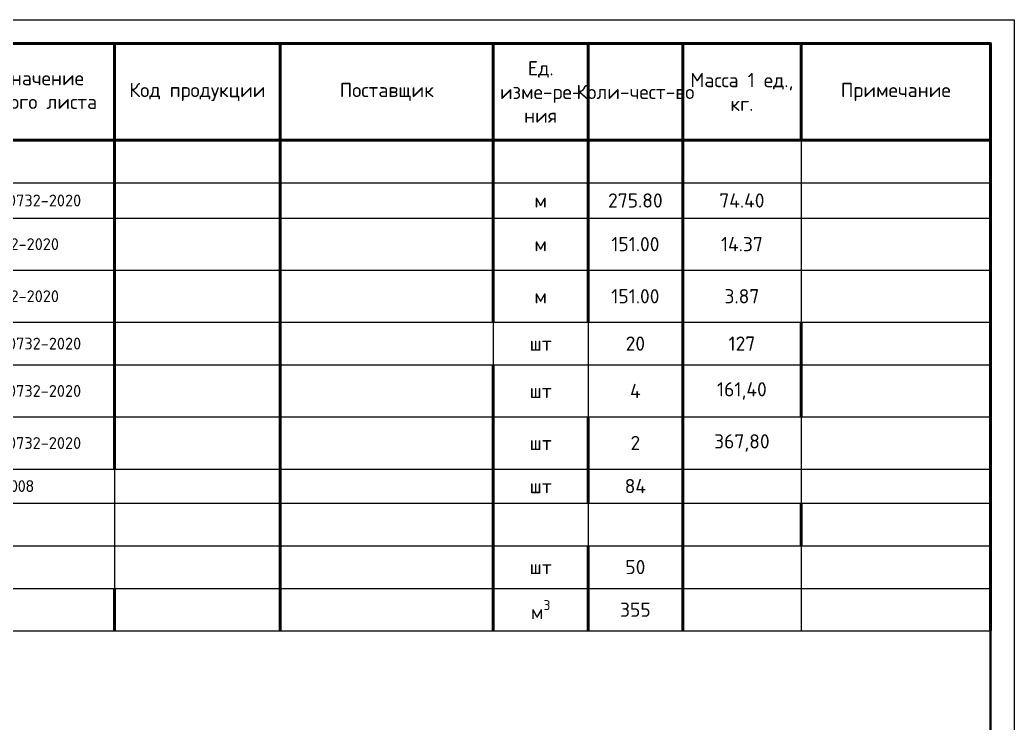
# Model space of a CAD drawing. Header units: millimetres. Extents: x 1114 to 8235, y 637 to 5441.
# Drawn here: x 5968 to 6178, y 1323.5 to 1472 of the extents above; entities that cross this region are included whole.
import ezdxf
from ezdxf.enums import TextEntityAlignment as Align

# ---------------------------------------------------------------- set-up
doc = ezdxf.new("R2010")
doc.units = ezdxf.units.MM
doc.layers.add('Размеры на чертеже', color=250, linetype='Continuous', lineweight=25)
doc.layers.add('Таблица', color=3, linetype='Continuous', lineweight=30)
doc.styles.add('-ISOCPEUR-', font='isocpeur.ttf')
doc.styles.get("Standard").update_dxf_attribs({"font": 'arial.ttf'})

# ---------------------------------------------------------------- blocks, each defined once
blk = doc.blocks.new('*T187')
at = {"layer": 'Таблица', "color": 7, "lineweight": 50, "transparency": 16777216}
for p, q in [((0, 0), (395, 0)), ((0, 0), (0, -20.43)), ((20, 0), (20, -20.43)), ((150, 0), (150, -20.43)), ((210, 0), (210, -20.43)), ((245, 0), (245, -20.43)), ((290, 0), (290, -20.43)), ((310, 0), (310, -20.43)), ((330, 0), (330, -20.43)), ((355, 0), (355, -20.43)), ((395, 0), (395, -20.43))]:
    blk.add_line(p, q, dxfattribs=at)
at = {"layer": 'Таблица', "color": 0, "lineweight": 50, "transparency": 16777216}
for p, q in [((0, -20.43), (150, -20.43)), ((0, -20.43), (0, -124.07)), ((20, -20.43), (20, -58.87)), ((210, -20.43), (395, -20.43)), ((210, -20.43), (210, -89.87)), ((245, -20.43), (245, -78.87)), ((395, -20.43), (395, -124.07)), ((0, -29.43), (20, -29.43)), ((330, -58.87), (330, -78.87)), ((355, -58.87), (355, -78.87)), ((20, -67.87), (20, -106.07)), ((245, -89.87), (245, -124.07)), ((290, -97.07), (290, -106.07)), ((330, -97.07), (330, -106.07)), ((355, -97.07), (355, -106.07)), ((20, -115.07), (20, -124.07)), ((210, -115.07), (210, -124.07))]:
    blk.add_line(p, q, dxfattribs=at)
at = {"layer": 'Таблица', "color": 0, "linetype": 'ByBlock', "lineweight": 50, "transparency": 16777216}
for p, q in [((150, -20.43), (210, -20.43)), ((150, -20.43), (150, -47.87)), ((290, -20.43), (290, -58.87)), ((310, -20.43), (310, -58.87)), ((330, -20.43), (330, -58.87)), ((20, -58.87), (20, -67.87)), ((150, -58.87), (150, -124.07)), ((290, -67.87), (290, -97.07)), ((245, -78.87), (245, -89.87)), ((310, -78.87), (310, -97.07)), ((330, -78.87), (330, -97.07)), ((290, -106.07), (290, -124.07)), ((310, -106.07), (310, -124.07)), ((330, -106.07), (330, -124.07))]:
    blk.add_line(p, q, dxfattribs=at)
at = {"layer": 'Таблица', "color": 0, "linetype": 'ByBlock', "lineweight": -2, "transparency": 16777216}
for p, q in [((355, -20.43), (355, -58.87)), ((210, -29.43), (290, -29.43)), ((355, -29.43), (395, -29.43)), ((0, -36.87), (20, -36.87)), ((355, -36.87), (395, -36.87)), ((150, -47.87), (150, -58.87)), ((210, -58.87), (290, -58.87)), ((290, -58.87), (290, -67.87)), ((310, -58.87), (355, -58.87)), ((310, -58.87), (310, -78.87)), ((210, -78.87), (290, -78.87)), ((310, -78.87), (330, -78.87)), ((355, -78.87), (355, -97.07)), ((210, -89.87), (245, -89.87)), ((210, -89.87), (210, -115.07)), ((245, -97.07), (290, -97.07)), ((310, -97.07), (330, -97.07)), ((310, -97.07), (310, -106.07)), ((20, -106.07), (20, -115.07)), ((355, -106.07), (355, -124.07))]:
    blk.add_line(p, q, dxfattribs=at)
at = {"layer": 'Таблица', "color": 0, "linetype": 'ByBlock', "lineweight": 25, "transparency": 16777216}
for p, q in [((20, -29.43), (210, -29.43)), ((290, -29.43), (355, -29.43)), ((20, -36.87), (210, -36.87)), ((290, -36.87), (355, -36.87)), ((20, -47.87), (210, -47.87)), ((290, -47.87), (355, -47.87)), ((20, -58.87), (210, -58.87)), ((290, -58.87), (310, -58.87)), ((20, -67.87), (210, -67.87)), ((290, -67.87), (310, -67.87)), ((20, -78.87), (210, -78.87)), ((290, -78.87), (310, -78.87)), ((20, -89.87), (210, -89.87)), ((245, -89.87), (355, -89.87)), ((20, -97.07), (210, -97.07)), ((290, -97.07), (310, -97.07)), ((20, -106.07), (210, -106.07)), ((290, -106.07), (310, -106.07)), ((20, -115.07), (210, -115.07)), ((245, -115.07), (355, -115.07)), ((20, -124.07), (210, -124.07)), ((245, -124.07), (355, -124.07))]:
    blk.add_line(p, q, dxfattribs=at)
at = {"layer": 'Таблица', "color": 0, "lineweight": 25, "transparency": 16777216}
for p, q in [((210, -36.87), (290, -36.87)), ((0, -47.87), (20, -47.87)), ((210, -47.87), (290, -47.87)), ((355, -47.87), (395, -47.87)), ((0, -58.87), (20, -58.87)), ((355, -58.87), (395, -58.87)), ((0, -67.87), (20, -67.87)), ((210, -67.87), (290, -67.87)), ((310, -67.87), (395, -67.87)), ((0, -78.87), (20, -78.87)), ((330, -78.87), (395, -78.87)), ((0, -89.87), (20, -89.87)), ((355, -89.87), (395, -89.87)), ((0, -97.07), (20, -97.07)), ((210, -97.07), (245, -97.07)), ((330, -97.07), (395, -97.07)), ((0, -106.07), (20, -106.07)), ((210, -106.07), (290, -106.07)), ((310, -106.07), (395, -106.07)), ((0, -115.07), (20, -115.07)), ((210, -115.07), (245, -115.07)), ((355, -115.07), (395, -115.07)), ((0, -124.07), (20, -124.07)), ((210, -124.07), (245, -124.07)), ((355, -124.07), (395, -124.07))]:
    blk.add_line(p, q, dxfattribs=at)
at = {"layer": 'Таблица', "color": 7, "transparency": 16777216, "char_height": 3, "attachment_point": 5, "style": '-ISOCPEUR-'}
for s, insert, width in [('Ед. изме-ре- ния', (300, -10.22), 17), ('Тип, марка, обозначение документа, опросного листа', (180, -10.22), 57), ('Масса 1 ед., кг.', (342.5, -10.22), 22), ('Наименование и техническая характеристика', (85, -10.22), 127), ('Код продукции', (227.5, -10.22), 32), ('Поставщик', (267.5, -10.22), 42), ('Примечание', (375, -10.22), 37), ('Поз.', (10, -10.22), 17), ('Коли-чест-во', (320, -10.22), 17), ('4', (320, -73.37), 17), ('161,40', (342.5, -73.37), 22)]:
    blk.add_mtext(s, dxfattribs=dict(at, insert=insert, width=width))
at = {"layer": 'Таблица', "color": 0, "transparency": 16777216, "style": '-ISOCPEUR-'}
for s, insert, char_height, width, attachment_point in [('{\\LТепловая сеть}', (21.5, -24.93), 3, 127, 4), ('Труба 325х8,0-20 ГОСТ 20295-ППУ1-ПЭ ГОСТ 30732-2020', (21.5, -33.15), 3, 127, 4), ('1', (10, -33.15), 3, 17, 5), ('\\A1;ГОСТ 10704-91{\\A0;/ ГОСТ 30732-2020}', (151.5, -33.15), 2.5, 57, 4), ('м', (300, -33.15), 3, 17, 5), ('275.80', (320, -33.15), 3, 17, 5), ('74.40', (342.5, -33.15), 3, 22, 5), ('Труба ИЗОПРОФЛЕКС-95 А 203х10,6 ГОСТ 32415 - ППУ1-ПЭ ГОСТ 30732-2020', (21.5, -42.37), 3, 127, 4), ('2', (10, -42.37), 3, 17, 5), ('\\A1;ГОСТ 32415{\\A0;/ ГОСТ 30732-2020}', (151.5, -42.37), 2.5, 57, 4), ('м', (300, -42.37), 3, 17, 5), ('151.00', (320, -42.37), 3, 17, 5), ('14.37', (342.5, -42.37), 3, 22, 5), ('Труба ИЗОПРОФЛЕКС-95 А 101х6,5 ГОСТ 32415 - ППУ1-ПЭ ГОСТ 30732-2020', (21.5, -53.37), 3, 127, 4), ('3', (10, -53.37), 3, 17, 5), ('\\A1;ГОСТ 32415{\\A0;/ ГОСТ 30732-2020}', (151.5, -53.37), 2.5, 57, 4), ('151.00', (320, -53.37), 3, 17, 5), ('3.87', (342.5, -53.37), 3, 22, 5), ('м', (300, -53.37), 3, 17, 5), ('4', (10, -63.37), 3, 17, 5), ('\\A1;Отвод 325х9,0-90-20 ГОСТ 20295-ППУ1-ПЭ ГОСТ 30732-2020', (21.5, -63.37), 3, 127, 4), ('\\A1;ГОСТ 10704-91{\\A0;/ ГОСТ 30732-2020}', (151.5, -63.37), 2.5, 57, 4), ('шт', (300, -63.37), 3, 17, 5), ('20', (320, -63.37), 3, 20, 5), ('127', (342.5, -63.37), 3, 25, 5), ('{\\T0.95;Концевой элемент с верхним кабелем вывода 325*8.0-20 }ГОСТ 10704-91{\\T0.95; - ППУ1-ПЭ ГОСТ 30732-2020}', (21.5, -73.37), 3, 127, 4), ('6', (10, -73.37), 3, 17, 5), ('\\A1;ГОСТ 10704-91{\\A0;/ ГОСТ 30732-2020}', (151.5, -73.37), 2.5, 57, 4), ('шт', (300, -73.37), 3, 17, 5), ('Неподвижная опора 325х8,0-650х40-20 ГОСТ 20295-ППУ1-ПЭ ГОСТ 30732-2020', (21.5, -84.37), 3, 127, 4), ('7', (10, -84.37), 3, 17, 5), ('\\A1;ГОСТ 10704-91{\\A0;/ ГОСТ 30732-2020}', (151.5, -84.37), 2.5, 57, 4), ('шт', (300, -84.37), 3, 17, 5), ('2', (320, -84.37), 3, 17, 5), ('367,80', (342.5, -84.37), 3, 22, 5), ('8', (10, -93.47), 3, 17, 5), ('Термоусаживаемая муфта КЗС(Т)-325х450', (21.5, -93.47), 3, 127, 4), ('{\\T0.95;ТУ 2246-002-86666777-2008}', (151.5, -93.47), 2.5, 57, 4), ('84', (320, -93.47), 3, 17, 5), ('шт', (300, -93.47), 3, 17, 5), ('{\\LМатериалы}', (21.5, -101.57), 3, 127, 4), ('Маты компенсационные ', (21.5, -110.57), 3, 127, 4), ('1000х2000х40', (151.5, -110.57), 3, 57, 4), ('50', (320, -110.57), 3, 17, 5), ('шт', (300, -110.57), 3, 17, 5), ('\\A1;м{\\H0.7x;\\S3^ ;}', (300, -119.57), 3, 17, 5), ('Песок строительный для реконструкции', (21.5, -119.57), 3, 127, 4), ('ГОСТ 8736-93', (151.5, -119.57), 3, 57, 4), ('355', (320, -119.57), 3, 17, 5)]:
    blk.add_mtext(s, dxfattribs=dict(at, insert=insert, char_height=char_height, width=width, attachment_point=attachment_point))
blk = doc.blocks.new('*U292')
blk.add_lwpolyline([(0, 0), (420, 0), (420, -297), (0, -297)], close=True)
at = {"const_width": 0.5}
blk.add_lwpolyline([(20, -5), (415, -5), (415, -292), (20, -292)], close=True, dxfattribs=at)
blk.add_attdef('РАЗРАБОТАЛ', text='', height=2.5).set_placement((250.5, -264.22), align=Align.MIDDLE_LEFT)
at = {"flags": 8}
for tag, height, p in [('ДАТА', 2.5, (290.07, -264.4)), ('ЛИСТ', 3, (386.39, -271.92)), ('ЛИСТОВ', 3, (403.89, -271.92))]:
    blk.add_attdef(tag, text='', height=height, dxfattribs=at).set_placement(p, align=Align.MIDDLE_CENTER)
blk.add_attdef('ПРОВЕРИЛ', (250.75, -270.73), '', height=2.5)
for tag, p in [('ТЕПЛОВЫЕ_СЕТИ_001', (315.41, -270.98)), ('ИМЯ_ЧЕРТЕЖА_001', (317.51, -285.58))]:
    blk.add_attdef(tag, p, '', height=3, dxfattribs=at)
at = {"style": '-ISOCPEUR-', "flags": 8}
blk.add_attdef('ФОРМАТ', text='', height=3, dxfattribs=at).set_placement((380.97, -294.75), align=Align.MIDDLE_CENTER)

msp = doc.modelspace()

# ---------------------------------------------------------------- block references
msp.add_blockref('*T187', (5777.995, 1467.024))
at = {"layer": 'Размеры на чертеже', "lineweight": 90}
msp.add_blockref('*U292', (5757.995, 1472.024), dxfattribs=at)

doc.saveas('drawing.dxf')
